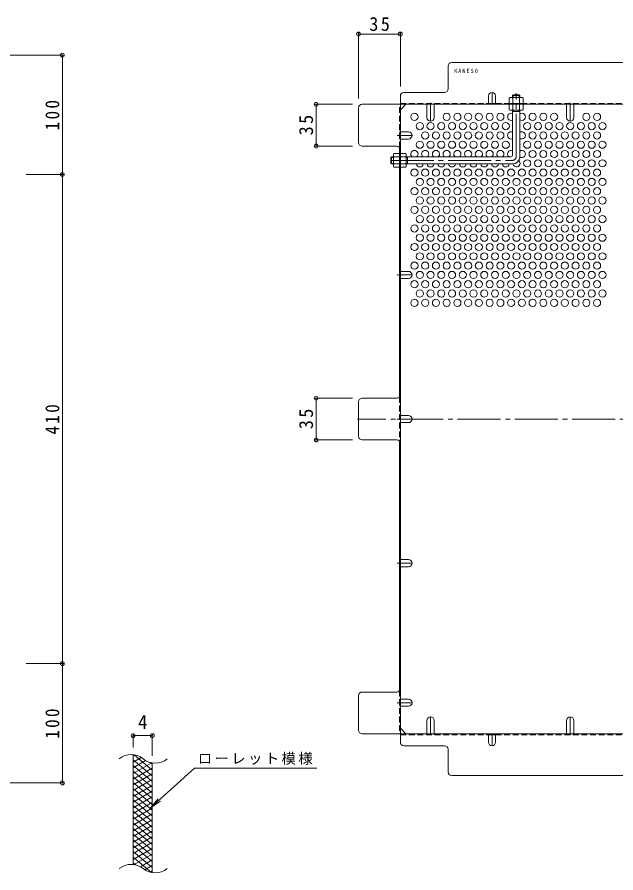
# Model space of a CAD drawing. Units: millimetres at full size, sheet at 1:4, with parts at other scales. Extents: x -925 to 1101, y -781 to 775.
# Drawn here: x -150 to 351, y -37 to 680 of the extents above; entities that cross this region are included whole.
import ezdxf
from ezdxf.enums import TextEntityAlignment as Align

# ---------------------------------------------------------------- set-up
doc = ezdxf.new("R2010")
doc.units = ezdxf.units.MM
doc.header["$LTSCALE"] = 4
doc.header["$PDMODE"] = 32
doc.header["$PDSIZE"] = 3.2
for name, pattern in [('CHAIN1', [8, 5, -1, 1, -1]), ('CHAIN2', [12, 9, -1, 1, -1]), ('DASHED1', [1.8, 1.2, -0.6])]:
    doc.linetypes.add(name, pattern=pattern)
for name, color, linetype, lineweight in [('A-4_その他', 7, 'Continuous', 9), ('A-5_文字', 7, 'Continuous', 9), ('A-6_寸法', 2, 'Continuous', 9), ('A-7_ハッチ', 2, 'Continuous', 9), ('A-8_記号', 2, 'Continuous', 9), ('A-B_ﾊｯﾁ', 2, 'Continuous', 9), ('F-2_F-2ﾚｲﾔ', 3, 'Continuous', 9), ('F-4_F-4ﾚｲﾔ', 7, 'Continuous', 9), ('F-5_F-5ﾚｲﾔ', 7, 'Continuous', 9), ('F-9_F-9ﾚｲﾔ', 6, 'Continuous', 9)]:
    doc.layers.add(name, color=color, linetype=linetype, lineweight=lineweight)
doc.styles.add('ＭＳ ゴシック', font='')
doc.styles.get('ＭＳ ゴシック').set_extended_font_data('MS Gothic')

msp = doc.modelspace()

# ---------------------------------------------------------------- linework, layer by layer
at = {"layer": 'A-4_その他'}
for p, q in [((135.79, 667.078), (135.79, 611.966)), ((135.79, 667.078), (135.79, 611.966)), ((170.793, 667.078), (170.793, 621.966)), ((170.793, 667.078), (170.793, 621.966)), ((135.79, 665.878), (170.793, 665.878)), ((135.79, 665.878), (170.793, 665.878)), ((-111.136, 648.162), (-181.713, 648.162)), ((-112.336, 548.162), (-112.336, 648.162)), ((99.019, 606.966), (130.79, 606.966)), ((99.019, 606.966), (130.79, 606.966)), ((100.219, 606.966), (100.219, 571.965)), ((100.219, 606.966), (100.219, 571.965)), ((99.019, 571.965), (130.79, 571.965)), ((99.019, 571.965), (130.79, 571.965)), ((-111.136, 548.162), (-142.713, 548.162)), ((-112.336, 138.162), (-112.336, 548.162)), ((99.019, 360.663), (130.79, 360.663)), ((99.019, 360.663), (130.79, 360.663)), ((100.219, 360.663), (100.219, 325.662)), ((100.219, 360.663), (100.219, 325.662)), ((99.019, 325.662), (130.79, 325.662)), ((99.019, 325.662), (130.79, 325.662)), ((-111.136, 138.162), (-142.713, 138.162)), ((-112.336, 38.162), (-112.336, 138.162)), ((-111.136, 38.162), (-181.713, 38.162))]:
    msp.add_line(p, q, dxfattribs=at)
for p in [(135.79, 665.878), (170.793, 665.878), (-112.336, 648.162), (100.219, 606.966), (100.219, 571.965), (-112.336, 548.162), (100.219, 360.663), (100.219, 325.662), (-112.336, 138.162), (-112.336, 38.162)]:
    msp.add_point(p, dxfattribs=at)
at = {"layer": 'A-6_寸法'}
for centre in [(182.593, 596.475), (209.593, 596.475), (218.593, 596.475), (227.593, 596.475), (236.593, 596.475), (245.593, 596.475), (254.593, 596.475), (281.593, 596.475), (290.593, 596.475), (299.593, 596.475), (326.593, 596.475), (335.593, 596.475), (187.093, 588.68), (196.093, 588.68), (205.093, 588.68), (214.093, 588.68), (223.093, 588.68), (232.093, 588.68), (241.093, 588.68), (250.093, 588.68), (259.093, 588.68), (277.093, 588.68), (286.093, 588.68), (295.093, 588.68), (304.093, 588.68), (313.093, 588.68), (322.093, 588.68), (331.093, 588.68), (340.093, 588.68), (191.593, 580.886), (200.593, 580.886), (209.593, 580.886), (218.593, 580.886), (227.593, 580.886), (236.593, 580.886), (245.593, 580.886), (254.593, 580.886), (281.593, 580.886), (290.593, 580.886), (299.593, 580.886), (308.593, 580.886), (317.593, 580.886), (326.593, 580.886), (335.593, 580.886), (187.093, 573.092), (196.093, 573.092), (205.093, 573.092), (214.093, 573.092), (223.093, 573.092), (232.093, 573.092), (241.093, 573.092), (250.093, 573.092), (259.093, 573.092), (277.093, 573.092), (286.093, 573.092), (295.093, 573.092), (304.093, 573.092), (313.093, 573.092), (322.093, 573.092), (331.093, 573.092), (340.093, 573.092), (281.593, 565.298), (290.593, 565.298), (299.593, 565.298), (308.593, 565.298), (317.593, 565.298), (326.593, 565.298), (335.593, 565.298), (277.093, 557.503), (286.093, 557.503), (295.093, 557.503), (304.093, 557.503), (313.093, 557.503), (322.093, 557.503), (331.093, 557.503), (340.093, 557.503), (182.593, 549.709), (191.593, 549.709), (200.593, 549.709), (209.593, 549.709), (218.593, 549.709), (227.593, 549.709), (236.593, 549.709), (245.593, 549.709), (254.593, 549.709), (263.593, 549.709), (272.593, 549.709), (281.593, 549.709), (290.593, 549.709), (299.593, 549.709), (308.593, 549.709), (317.593, 549.709), (326.593, 549.709), (335.593, 549.709), (187.093, 541.915), (196.093, 541.915), (205.093, 541.915), (214.093, 541.915), (223.093, 541.915), (232.093, 541.915), (241.093, 541.915), (250.093, 541.915), (259.093, 541.915), (268.093, 541.915), (277.093, 541.915), (286.093, 541.915), (295.093, 541.915), (304.093, 541.915), (313.093, 541.915), (322.093, 541.915), (331.093, 541.915), (340.093, 541.915), (182.593, 534.121), (191.593, 534.121), (200.593, 534.121), (209.593, 534.121), (218.593, 534.121), (227.593, 534.121), (236.593, 534.121), (245.593, 534.121), (254.593, 534.121), (263.593, 534.121), (272.593, 534.121), (281.593, 534.121), (290.593, 534.121), (299.593, 534.121), (308.593, 534.121), (317.593, 534.121), (326.593, 534.121), (335.593, 534.121), (187.093, 526.327), (196.093, 526.327), (205.093, 526.327), (214.093, 526.327), (223.093, 526.327), (232.093, 526.327), (241.093, 526.327), (250.093, 526.327), (259.093, 526.327), (268.093, 526.327), (277.093, 526.327), (286.093, 526.327), (295.093, 526.327), (304.093, 526.327), (313.093, 526.327), (322.093, 526.327), (331.093, 526.327), (340.093, 526.327), (182.593, 518.532), (191.593, 518.532), (200.593, 518.532), (209.593, 518.532), (218.593, 518.532), (227.593, 518.532), (236.593, 518.532), (245.593, 518.532), (254.593, 518.532), (263.593, 518.532), (272.593, 518.532), (281.593, 518.532), (290.593, 518.532), (299.593, 518.532), (308.593, 518.532), (317.593, 518.532), (326.593, 518.532), (335.593, 518.532), (187.093, 510.738), (196.093, 510.738), (205.093, 510.738), (214.093, 510.738), (223.093, 510.738), (232.093, 510.738), (241.093, 510.738), (250.093, 510.738), (259.093, 510.738), (268.093, 510.738), (277.093, 510.738), (286.093, 510.738), (295.093, 510.738), (304.093, 510.738), (313.093, 510.738), (322.093, 510.738), (331.093, 510.738), (340.093, 510.738), (182.593, 502.944), (191.593, 502.944), (200.593, 502.944), (209.593, 502.944), (218.593, 502.944), (227.593, 502.944), (236.593, 502.944), (245.593, 502.944), (254.593, 502.944), (263.593, 502.944), (272.593, 502.944), (281.593, 502.944), (290.593, 502.944), (299.593, 502.944), (308.593, 502.944), (317.593, 502.944), (326.593, 502.944), (335.593, 502.944), (187.093, 495.15), (196.093, 495.15), (205.093, 495.15), (214.093, 495.15), (223.093, 495.15), (232.093, 495.15), (241.093, 495.15), (250.093, 495.15), (259.093, 495.15), (268.093, 495.15), (277.093, 495.15), (286.093, 495.15), (295.093, 495.15), (304.093, 495.15), (313.093, 495.15), (322.093, 495.15), (331.093, 495.15), (340.093, 495.15), (182.593, 487.355), (191.593, 487.355), (200.593, 487.355), (209.593, 487.355), (218.593, 487.355), (227.593, 487.355), (236.593, 487.355), (245.593, 487.355), (254.593, 487.355), (263.593, 487.355), (272.593, 487.355), (281.593, 487.355), (290.593, 487.355), (299.593, 487.355), (308.593, 487.355), (317.593, 487.355), (326.593, 487.355), (335.593, 487.355), (187.093, 479.561), (196.093, 479.561), (205.093, 479.561), (214.093, 479.561), (223.093, 479.561), (232.093, 479.561), (241.093, 479.561), (250.093, 479.561), (259.093, 479.561), (268.093, 479.561), (277.093, 479.561), (286.093, 479.561), (295.093, 479.561), (304.093, 479.561), (313.093, 479.561), (322.093, 479.561), (331.093, 479.561), (340.093, 479.561), (182.593, 471.767), (191.593, 471.767), (200.593, 471.767), (209.593, 471.767), (218.593, 471.767), (227.593, 471.767), (236.593, 471.767), (245.593, 471.767), (254.593, 471.767), (263.593, 471.767), (272.593, 471.767), (281.593, 471.767), (290.593, 471.767), (299.593, 471.767), (308.593, 471.767), (317.593, 471.767), (326.593, 471.767), (335.593, 471.767), (187.093, 463.973), (196.093, 463.973), (205.093, 463.973), (214.093, 463.973), (223.093, 463.973), (232.093, 463.973), (241.093, 463.973), (250.093, 463.973), (259.093, 463.973), (268.093, 463.973), (277.093, 463.973), (286.093, 463.973), (295.093, 463.973), (304.093, 463.973), (313.093, 463.973), (322.093, 463.973), (331.093, 463.973), (340.093, 463.973), (182.593, 456.178), (191.593, 456.178), (200.593, 456.178), (209.593, 456.178), (218.593, 456.178), (227.593, 456.178), (236.593, 456.178), (245.593, 456.178), (254.593, 456.178), (263.593, 456.178), (272.593, 456.178), (281.593, 456.178), (290.593, 456.178), (299.593, 456.178), (308.593, 456.178), (317.593, 456.178), (326.593, 456.178), (335.593, 456.178), (187.093, 448.384), (196.093, 448.384), (205.093, 448.384), (214.093, 448.384), (223.093, 448.384), (232.093, 448.384), (241.093, 448.384), (250.093, 448.384), (259.093, 448.384), (268.093, 448.384), (277.093, 448.384), (286.093, 448.384), (295.093, 448.384), (304.093, 448.384), (313.093, 448.384), (322.093, 448.384), (331.093, 448.384), (340.093, 448.384), (182.593, 440.59), (191.593, 440.59), (200.593, 440.59), (209.593, 440.59), (218.593, 440.59), (227.593, 440.59), (236.593, 440.59), (245.593, 440.59), (254.593, 440.59), (263.593, 440.59), (272.593, 440.59), (281.593, 440.59), (290.593, 440.59), (299.593, 440.59), (308.593, 440.59), (317.593, 440.59), (326.593, 440.59), (335.593, 440.59)]:
    msp.add_circle(centre, 3, dxfattribs=at)
for centre, start, end in [((263.593, 596.475), 66.42182, 293.57818), ((272.593, 596.475), 233.1301, 126.8699), ((268.093, 588.68), 334.15807, 25.84193), ((263.593, 580.886), 66.42182, 293.57818), ((272.593, 580.886), 233.1301, 126.8699), ((268.093, 573.092), 334.15807, 25.84193), ((182.593, 565.298), 308.98227, 231.01773), ((191.593, 565.298), 308.98227, 231.01773), ((200.593, 565.298), 308.98227, 231.01773), ((209.593, 565.298), 308.98227, 231.01773), ((218.593, 565.298), 308.98227, 231.01773), ((227.593, 565.298), 308.98227, 231.01773), ((236.593, 565.298), 308.98227, 231.01773), ((245.593, 565.298), 308.98227, 231.01773), ((254.593, 565.298), 308.98227, 231.01773), ((263.593, 565.298), 66.42182, 231.01773), ((272.593, 565.298), 233.12099, 126.8699), ((268.093, 557.503), 190.13226, 52.1444), ((187.093, 557.503), 190.32692, 349.67308), ((196.093, 557.503), 190.32692, 349.67308), ((205.093, 557.503), 190.32692, 349.67308), ((214.093, 557.503), 190.32692, 349.67308), ((223.093, 557.503), 190.32692, 349.67308), ((232.093, 557.503), 190.32692, 349.67308), ((241.093, 557.503), 190.32692, 349.67308), ((250.093, 557.503), 190.32692, 349.67308), ((259.093, 557.503), 190.32692, 349.67308)]:
    msp.add_arc(centre, 3, start, end, dxfattribs=at)
at = {"layer": 'A-7_ハッチ'}
for p, q in [((210.794, 619.966), (210.794, 638.966)), ((655.392, 641.966), (213.794, 641.966)), ((173.793, 616.966), (207.794, 616.966)), ((170.793, 613.966), (170.793, 72.359)), ((135.79, 574.965), (135.79, 603.966)), ((138.79, 606.966), (730.397, 606.966)), ((170.793, 602.353), (175.405, 606.966)), ((244.593, 607.766), (250.593, 607.766)), ((167.793, 571.965), (138.79, 571.965)), ((169.993, 571.004), (169.993, 361.623)), ((167.793, 360.663), (138.79, 360.663)), ((135.79, 328.662), (135.79, 357.663)), ((167.793, 325.662), (138.79, 325.662)), ((169.993, 115.32), (169.993, 324.701)), ((135.79, 82.359), (135.79, 111.36)), ((167.793, 114.36), (138.79, 114.36)), ((138.79, 79.359), (730.397, 79.359)), ((175.405, 79.359), (170.793, 83.971)), ((244.593, 78.559), (250.593, 78.559)), ((207.794, 69.359), (173.793, 69.359)), ((210.794, 66.359), (210.794, 47.359)), ((213.794, 44.359), (655.392, 44.359))]:
    msp.add_line(p, q, dxfattribs=at)
at = {"layer": 'A-7_ハッチ', "linetype": 'DASHED1'}
for p, q in [((169.993, 571.004), (169.993, 606.966)), ((170.793, 607.766), (244.593, 607.766)), ((193.093, 606.966), (193.093, 607.766)), ((199.093, 606.966), (199.093, 607.766)), ((250.593, 607.766), (377.593, 607.766)), ((264.793, 606.966), (264.793, 607.766)), ((310.093, 606.966), (310.093, 607.766)), ((316.093, 606.966), (316.093, 607.766)), ((170.793, 583.886), (169.993, 583.886)), ((170.793, 577.886), (169.993, 577.886)), ((169.993, 563.166), (170.793, 563.166)), ((169.993, 556.966), (170.793, 556.966)), ((170.793, 466.973), (169.993, 466.973)), ((170.793, 460.973), (169.993, 460.973)), ((169.993, 361.623), (169.993, 324.701)), ((170.793, 346.162), (169.993, 346.162)), ((170.793, 340.162), (169.993, 340.162)), ((170.793, 225.352), (169.993, 225.352)), ((170.793, 219.352), (169.993, 219.352)), ((169.993, 115.32), (169.993, 79.354)), ((170.793, 108.438), (169.993, 108.438)), ((170.793, 102.438), (169.993, 102.438)), ((193.093, 79.359), (193.093, 78.559)), ((199.093, 79.359), (199.093, 78.559)), ((310.093, 79.359), (310.093, 78.559)), ((316.093, 79.359), (316.093, 78.559)), ((170.793, 78.559), (244.593, 78.559)), ((250.593, 78.559), (377.593, 78.559))]:
    msp.add_line(p, q, dxfattribs=at)
at = {"layer": 'A-7_ハッチ', "linetype": 'CHAIN2'}
msp.add_line((734.75, 343.162), (134.868, 343.162), dxfattribs=at)
at = {"layer": 'A-7_ハッチ'}
for centre, start, end in [((213.794, 638.966), 90, 180), ((173.793, 613.966), 90, 180), ((207.794, 619.966), 270, 0), ((138.79, 603.966), 90, 180), ((138.79, 574.965), 180, 270), ((167.793, 568.965), 0, 90), ((138.79, 357.663), 90, 180), ((167.793, 363.663), 270, 0), ((138.79, 328.662), 180, 270), ((167.793, 322.662), 0, 90), ((167.793, 117.36), 270, 0), ((138.79, 111.36), 90, 180), ((138.79, 82.359), 180, 270), ((173.793, 72.359), 180, 270), ((207.794, 66.359), 0, 90), ((213.794, 47.359), 180, 270)]:
    msp.add_arc(centre, 3, start, end, dxfattribs=at)
at = {"layer": 'A-8_記号', "linetype": 'CHAIN1'}
for p, q in [((247.593, 606.966), (247.593, 616.966)), ((196.093, 608.166), (196.093, 592.816)), ((313.093, 608.166), (313.093, 592.816)), ((168.086, 580.886), (180.593, 580.886)), ((168.086, 463.973), (180.593, 463.973)), ((168.086, 343.162), (180.593, 343.162)), ((168.086, 222.352), (180.593, 222.352)), ((168.086, 105.438), (180.593, 105.438)), ((196.093, 78.159), (196.093, 93.509)), ((313.093, 78.159), (313.093, 93.509)), ((247.593, 79.359), (247.593, 69.359))]:
    msp.add_line(p, q, dxfattribs=at)
at = {"layer": 'A-8_記号'}
for p, q in [((244.593, 613.966), (244.593, 606.966)), ((250.593, 613.966), (250.593, 606.966)), ((193.093, 595.816), (193.093, 606.966)), ((199.093, 595.816), (199.093, 606.966)), ((310.093, 595.816), (310.093, 606.966)), ((316.093, 595.816), (316.093, 606.966)), ((177.593, 583.886), (170.793, 583.886)), ((177.593, 577.886), (170.793, 577.886)), ((177.593, 466.973), (170.793, 466.973)), ((177.593, 460.973), (170.793, 460.973)), ((177.593, 346.162), (170.793, 346.162)), ((177.593, 340.162), (170.793, 340.162)), ((177.593, 225.352), (170.793, 225.352)), ((177.593, 219.352), (170.793, 219.352)), ((177.593, 108.438), (170.793, 108.438)), ((177.593, 102.438), (170.793, 102.438)), ((193.093, 90.509), (193.093, 79.359)), ((199.093, 90.509), (199.093, 79.359)), ((310.093, 90.509), (310.093, 79.359)), ((316.093, 90.509), (316.093, 79.359)), ((244.593, 72.359), (244.593, 79.359)), ((250.593, 72.359), (250.593, 79.359))]:
    msp.add_line(p, q, dxfattribs=at)
for centre, start, end in [((247.593, 613.966), 0, 180), ((196.093, 595.816), 180, 0), ((313.093, 595.816), 180, 0), ((177.593, 580.886), 270, 90), ((177.593, 463.973), 270, 90), ((177.593, 343.162), 270, 90), ((177.593, 222.352), 270, 90), ((177.593, 105.438), 270, 90), ((196.093, 90.509), 0, 180), ((313.093, 90.509), 0, 180), ((247.593, 72.359), 180, 0)]:
    msp.add_arc(centre, 3, start, end, dxfattribs=at)
at = {"layer": 'A-B_ﾊｯﾁ', "linetype": 'DASHED1'}
for p, q in [((262.793, 612.766), (262.043, 612.333)), ((262.043, 607.766), (262.043, 612.333)), ((262.793, 612.766), (272.793, 612.766)), ((264.93, 612.333), (264.93, 607.766)), ((270.656, 612.333), (270.656, 607.766)), ((272.793, 612.766), (273.543, 612.333)), ((273.543, 607.766), (273.543, 612.333)), ((262.043, 607.766), (273.543, 607.766))]:
    msp.add_line(p, q, dxfattribs=at)
at = {"layer": 'A-B_ﾊｯﾁ', "color": 3, "linetype": 'DASHED1'}
for p, q in [((264.793, 614.466), (265.293, 614.966)), ((270.793, 614.466), (264.793, 614.466)), ((264.793, 614.466), (264.793, 612.766)), ((270.293, 614.966), (265.293, 614.966)), ((265.293, 612.766), (265.293, 614.966)), ((270.793, 614.466), (270.293, 614.966)), ((270.293, 612.766), (270.293, 614.966)), ((270.793, 614.466), (270.793, 612.766))]:
    msp.add_line(p, q, dxfattribs=at)
at = {"layer": 'A-B_ﾊｯﾁ', "color": 3, "linetype": 'CHAIN2'}
for p, q in [((267.793, 562.966), (267.793, 616.198)), ((162.793, 559.966), (264.793, 559.966))]:
    msp.add_line(p, q, dxfattribs=at)
at = {"layer": 'A-B_ﾊｯﾁ'}
for p, q in [((273.543, 606.966), (262.043, 606.966)), ((262.043, 606.966), (262.043, 602.399)), ((264.93, 602.399), (264.93, 606.966)), ((270.656, 602.399), (270.656, 606.966)), ((273.543, 606.966), (273.543, 602.399)), ((262.793, 601.966), (262.043, 602.399)), ((272.793, 601.966), (262.793, 601.966)), ((272.793, 601.966), (273.543, 602.399)), ((164.993, 564.966), (165.426, 565.716)), ((164.993, 564.966), (164.993, 554.966)), ((169.993, 565.716), (165.426, 565.716)), ((165.426, 562.829), (169.993, 562.829)), ((169.993, 565.716), (169.993, 554.216)), ((170.793, 565.716), (170.793, 554.216)), ((170.793, 565.716), (175.36, 565.716)), ((175.36, 562.829), (170.793, 562.829)), ((175.793, 564.966), (175.36, 565.716)), ((175.793, 564.966), (175.793, 554.966)), ((164.993, 554.966), (165.426, 554.216)), ((165.426, 557.102), (169.993, 557.102)), ((169.993, 554.216), (165.426, 554.216)), ((175.36, 557.102), (170.793, 557.102)), ((170.793, 554.216), (175.36, 554.216)), ((175.793, 554.966), (175.36, 554.216))]:
    msp.add_line(p, q, dxfattribs=at)
at = {"layer": 'A-B_ﾊｯﾁ', "color": 3}
for p, q in [((264.793, 564.466), (264.793, 601.966)), ((270.793, 600.966), (264.793, 600.966)), ((265.293, 600.966), (265.293, 601.966)), ((270.293, 600.966), (270.293, 601.966)), ((270.793, 562.966), (270.793, 601.966)), ((163.293, 562.966), (162.793, 562.466)), ((162.793, 562.466), (162.793, 557.466)), ((164.993, 562.466), (162.793, 562.466)), ((163.293, 562.966), (163.293, 556.966)), ((163.293, 562.966), (164.993, 562.966)), ((175.793, 562.966), (263.293, 562.966)), ((176.793, 562.466), (175.793, 562.466)), ((176.793, 562.966), (176.793, 556.966)), ((163.293, 556.966), (162.793, 557.466)), ((164.993, 557.466), (162.793, 557.466)), ((163.293, 556.966), (164.993, 556.966)), ((176.793, 557.466), (175.793, 557.466)), ((175.793, 556.966), (264.793, 556.966))]:
    msp.add_line(p, q, dxfattribs=at)
at = {"layer": 'A-B_ﾊｯﾁ', "linetype": 'DASHED1'}
for centre, radius, start, end in [((263.688, 609.484), 3.29, 93.92075, 120), ((263.453, 610.031), 2.735, 57.31491, 89.78969), ((267.793, 603.083), 9.683, 72.79973, 107.20026), ((272.133, 610.031), 2.735, 90.2103, 122.68507), ((271.898, 609.484), 3.29, 59.99998, 86.07924)]:
    msp.add_arc(centre, radius, start, end, dxfattribs=at)
at = {"layer": 'A-B_ﾊｯﾁ'}
for centre, radius, start, end in [((263.688, 605.248), 3.29, 239.99998, 266.07924), ((263.453, 604.7), 2.735, 270.2103, 302.68507), ((267.793, 611.648), 9.683, 252.79973, 287.20026), ((272.133, 604.7), 2.735, 237.31491, 269.78969), ((271.898, 605.248), 3.29, 273.92075, 300), ((168.275, 564.071), 3.29, 150, 176.07925), ((167.728, 564.306), 2.735, 180.21031, 212.68509), ((174.676, 559.966), 9.683, 162.79974, 197.20027), ((172.511, 564.071), 3.29, 3.92075, 30), ((173.058, 564.306), 2.735, 327.31491, 359.78969), ((166.111, 559.966), 9.683, 342.79973, 17.20026), ((167.728, 555.626), 2.735, 147.31493, 179.7897), ((168.275, 555.86), 3.29, 183.92076, 210.00002), ((173.058, 555.626), 2.735, 0.2103, 32.68507), ((172.511, 555.86), 3.29, 329.99998, 356.07924)]:
    msp.add_arc(centre, radius, start, end, dxfattribs=at)
at = {"layer": 'A-B_ﾊｯﾁ', "color": 3}
for centre, radius in [((263.293, 564.466), 1.5), ((264.793, 562.966), 6)]:
    msp.add_arc(centre, radius, 270, 0, dxfattribs=at)
at = {"layer": 'A-B_ﾊｯﾁ', "color": 3, "linetype": 'CHAIN2'}
msp.add_arc((264.793, 562.966), 3, 270, 0, dxfattribs=at)
at = {"layer": 'F-2_F-2ﾚｲﾔ'}
for p, q in [((-53.027, -30.262), (-53.027, 61.738)), ((-37.027, -37.145), (-37.027, 54.855))]:
    msp.add_line(p, q, dxfattribs=at)
for centre, start, end in [((-54.614, 46.038), 50.82628, 129.17371), ((-34.546, 70.667), 230.82628, 309.17371), ((-54.614, -45.962), 50.82628, 129.17371), ((-34.546, -21.333), 230.82628, 309.17371)]:
    msp.add_arc(centre, 15.885, start, end, dxfattribs=at)
at = {"layer": 'F-4_F-4ﾚｲﾔ'}
for p, q in [((-53.027, 67.738), (-53.027, 79.03)), ((-37.027, 60.855), (-37.027, 79.03)), ((-53.027, 77.83), (-37.027, 77.83))]:
    msp.add_line(p, q, dxfattribs=at)
for p in [(-53.027, 77.83), (-37.027, 77.83)]:
    msp.add_point(p, dxfattribs=at)
at = {"layer": 'F-5_F-5ﾚｲﾔ'}
for p, q in [((-1.7, 50.498), (100.831, 50.498)), ((-38.49, 17.245), (-30.26, 22.925))]:
    msp.add_line(p, q, dxfattribs=at)
msp.add_lwpolyline([(-1.7, 50.498), (-38.49, 17.245), (-32.01, 24.862)], dxfattribs=at)
at = {"layer": 'F-9_F-9ﾚｲﾔ'}
for p, q in [((-51.214, 61.555), (-53.027, 60.508)), ((-46.316, 59.583), (-53.027, 55.708)), ((-37.027, 44.211), (-53.027, 57.637)), ((-37.027, 49.011), (-52.194, 61.737)), ((-42.559, 56.951), (-53.027, 50.908)), ((-37.517, 55.062), (-53.027, 46.108)), ((-37.027, 39.411), (-53.027, 52.837)), ((-37.027, 50.545), (-53.027, 41.308)), ((-37.027, 53.811), (-38.914, 55.394)), ((-37.027, 34.611), (-53.027, 48.037)), ((-37.027, 45.745), (-53.027, 36.508)), ((-37.027, 29.811), (-53.027, 43.237)), ((-37.027, 40.945), (-53.027, 31.708)), ((-37.027, 25.011), (-53.027, 38.437)), ((-37.027, 36.145), (-53.027, 26.908)), ((-37.027, 20.211), (-53.027, 33.637)), ((-37.027, 31.345), (-53.027, 22.108)), ((-37.027, 15.411), (-53.027, 28.837)), ((-37.027, 26.545), (-53.027, 17.308)), ((-37.027, 10.611), (-53.027, 24.037)), ((-37.027, 21.745), (-53.027, 12.508)), ((-37.027, 5.811), (-53.027, 19.237)), ((-37.027, 16.945), (-53.027, 7.708)), ((-37.027, 1.011), (-53.027, 14.436)), ((-37.027, 12.145), (-53.027, 2.908)), ((-37.027, -3.789), (-53.027, 9.637)), ((-37.027, 7.345), (-53.027, -1.892)), ((-37.027, -8.589), (-53.027, 4.837)), ((-37.027, 2.545), (-53.027, -6.692)), ((-37.027, -13.389), (-53.027, 0.037)), ((-37.027, -2.255), (-53.027, -11.492)), ((-37.027, -18.189), (-53.027, -4.763)), ((-37.027, -7.055), (-53.027, -16.292)), ((-37.027, -22.989), (-53.027, -9.563)), ((-37.027, -11.855), (-53.027, -21.092)), ((-37.027, -27.789), (-53.027, -14.363)), ((-37.027, -16.655), (-53.027, -25.892)), ((-37.027, -32.589), (-53.027, -19.164)), ((-37.027, -21.455), (-52.265, -30.252)), ((-37.579, -36.926), (-53.027, -23.963)), ((-37.027, -26.255), (-47.008, -32.017)), ((-50.951, -30.505), (-53.027, -28.764)), ((-37.027, -31.055), (-43.229, -34.635)), ((-37.027, -35.855), (-38.516, -36.714))]:
    msp.add_line(p, q, dxfattribs=at)

# ---------------------------------------------------------------- texts
at = {"layer": 'A-4_その他', "color": 2, "insert": (144.791, 668.278), "char_height": 11.73, "attachment_point": 7, "style": 'ＭＳ ゴシック'}
msp.add_mtext('\\T1.27;\\W0.95;35', dxfattribs=at)
msp.add_mtext('\\T1.27;\\W0.95;35', dxfattribs=at)
at = {"layer": 'A-4_その他', "color": 2, "char_height": 11.73, "attachment_point": 7, "rotation": 90, "style": 'ＭＳ ゴシック'}
for s, insert in [('\\T1.27;\\W0.9;100', (-114.736, 585.162)), ('\\T1.27;\\W0.95;35', (97.819, 580.965)), ('\\T1.27;\\W0.95;35', (97.819, 580.965)), ('\\T1.27;\\W0.9;410', (-114.736, 330.162)), ('\\T1.27;\\W0.95;35', (97.819, 334.662)), ('\\T1.27;\\W0.95;35', (97.819, 334.662)), ('\\T1.27;\\W0.9;100', (-114.736, 75.162))]:
    msp.add_mtext(s, dxfattribs=dict(at, insert=insert))
at = {"layer": 'A-5_文字', "color": 6, "insert": (215.819, 633.166), "char_height": 3.519, "attachment_point": 7, "style": 'ＭＳ ゴシック'}
msp.add_mtext('\\T1.34;\\W0.9;KANESO', dxfattribs=at)
at = {"layer": 'F-4_F-4ﾚｲﾔ', "color": 2, "style": 'ＭＳ ゴシック'}
msp.add_text('4', height=11.73, dxfattribs=at).set_placement((-49.027, 79.83), align=Align.BOTTOM_LEFT)
at = {"layer": 'F-5_F-5ﾚｲﾔ', "insert": (1.129, 53.328), "char_height": 8.798, "attachment_point": 7, "style": 'ＭＳ ゴシック'}
msp.add_mtext('\\T1.17;ローレット模様', dxfattribs=at)

doc.saveas('drawing.dxf')
